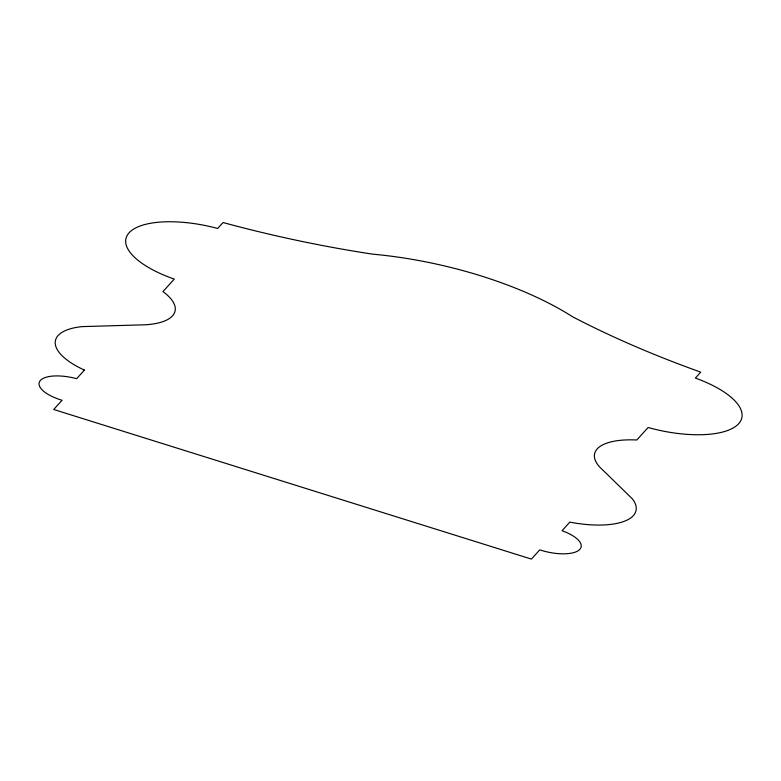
<?xml version="1.0" encoding="UTF-8"?>
<svg xmlns="http://www.w3.org/2000/svg" width="781" height="781" viewBox="0 0 781 781"><rect width="100%" height="100%" fill="white"/><g stroke="black" fill="none" stroke-linecap="round" stroke-linejoin="round"><path stroke-width="1.17" d="M84.436 370.096L76.645 378.697A31.904 12.262 12.6 0 0 39.909 381.079A31.904 12.262 12.6 0 0 62.06 400.272L53.713 409.488L531.392 559.089L539.739 549.873A31.904 12.262 12.6 0 0 579.18 549.97A31.904 12.262 12.6 0 0 562.047 530.719L569.827 522.118A66.902 25.705 12.6 0 0 632.561 499.059L602.981 470.211A64.403 24.748 12.6 0 1 636.788 439.996L648.123 427.49A78.5 30.166 12.6 0 0 738.367 424.034A78.5 30.166 12.6 0 0 695.363 378.063L700.723 372.137A522.001 200.6 12.6 0 1 572.678 316.822A207.326 79.672 12.6 0 0 372.557 254.147A522.001 200.6 12.6 0 1 223.044 222.536L217.674 228.462A78.5 30.166 12.6 0 0 128.806 233.129A78.5 30.166 12.6 0 0 174.29 279.09L162.956 291.596A64.403 24.748 12.6 0 1 139.194 324.955L81.966 326.624A66.902 25.705 12.6 0 0 84.436 370.096"/></g></svg>
